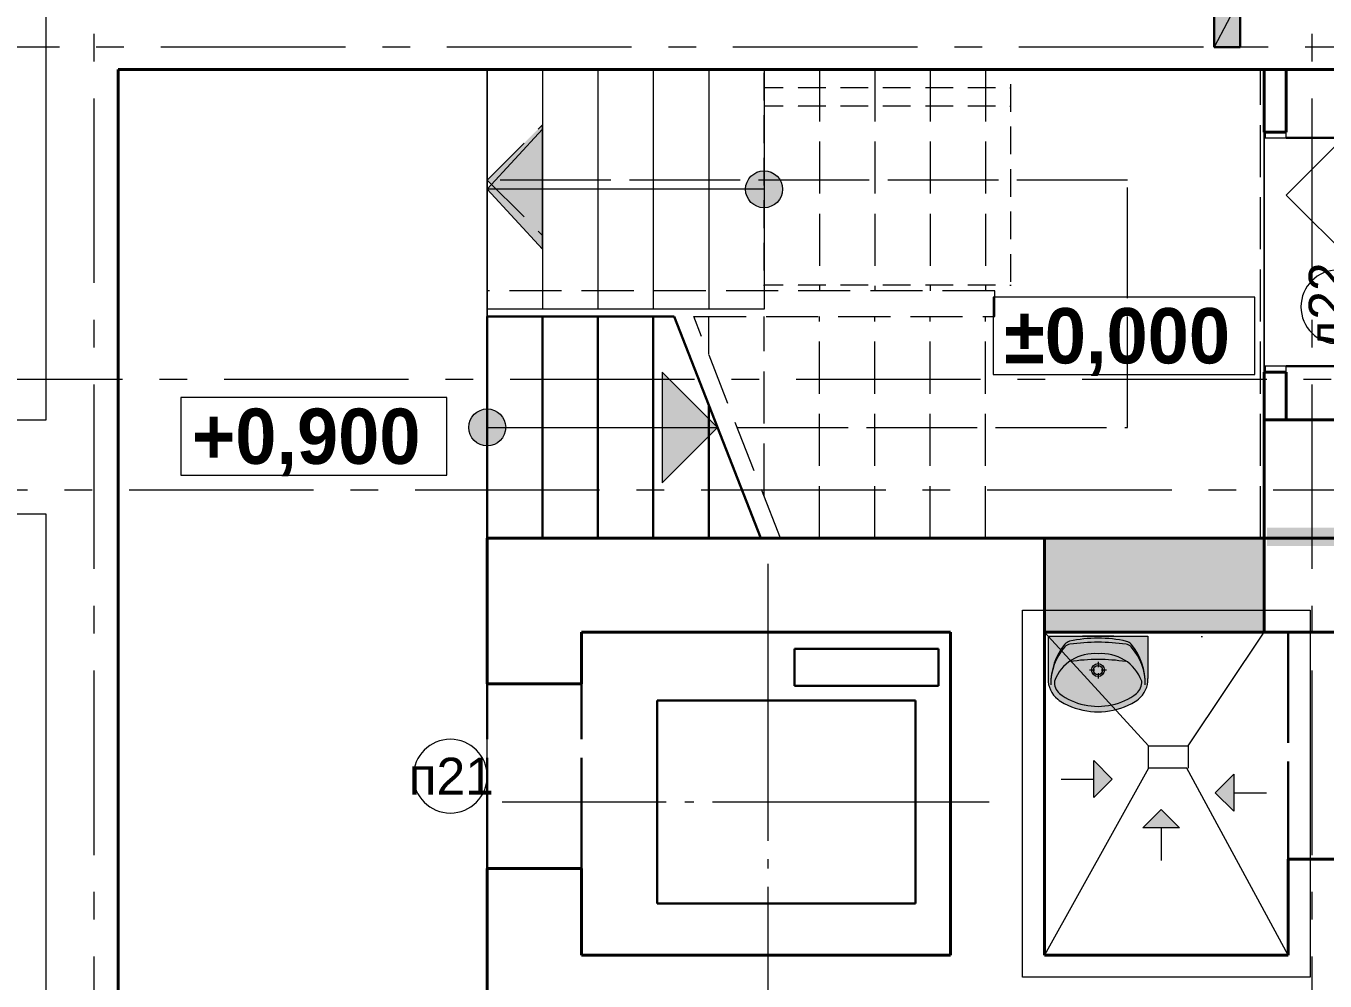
# Model space of a CAD drawing. Extents: x 299995 to 392849, y -57101 to -11292.
# Drawn here: x 319339 to 326378, y -32017 to -26842 of the extents above; entities that cross this region are included whole.
import ezdxf

# ---------------------------------------------------------------- set-up
doc = ezdxf.new("R2010")
doc.units = 0
doc.header["$MEASUREMENT"] = 0
for name, pattern in [('Hidden Line', [391.222223, 282.222223, -109]), ('Крупный пунктир', [9375, 0, -9375]), ('Штриховая', [700, 600, -100]), ('Штриховая-2', [230, 0, -80, 150, 0]), ('Штрихпунктирная', [1750, 1500, -100, 50, -100]), ('Штрихштриховая', [1550, 1000, -200, 150, -200])]:
    doc.linetypes.add(name, pattern=pattern)
for name, color, linetype, lineweight in [('0_Ном_пера__1', 7, 'Continuous', 13), ('0_Ном_пера__21', 7, 'Continuous', 20), ('0_Ном_пера__41', 7, 'Continuous', 30), ('2D-чертеж - Общий_Ном_пера__61', 7, 'Continuous', 40), ('Интерьер- Перегородка_Ном_пера__19', 255, 'Continuous', 0), ('Интерьер- Перегородка_Ном_пера__41', 7, 'Continuous', 30), ('Интерьер- Перегородка_Ном_пера__61', 7, 'Continuous', 40), ('Колонны_Ном_пера__1', 7, 'Continuous', 13), ('Колонны_Ном_пера__19', 255, 'Continuous', 0), ('Колонны_Ном_пера__41', 7, 'Continuous', 30), ('Лестницы внутренние_Ном_пера__1', 7, 'Continuous', 13), ('Лестницы внутренние_Ном_пера__21', 7, 'Continuous', 20), ('Лестницы внутренние_Ном_пера__41', 7, 'Continuous', 30), ('Линии разрезов_Ном_пера__1', 7, 'Continuous', 13), ('перегородки_Ном_пера__21', 7, 'Continuous', 20), ('перегородки_Ном_пера__41', 7, 'Continuous', 30), ('перегородки_Ном_пера__61', 7, 'Continuous', 40), ('Перекрытия_Ном_пера__1', 7, 'Continuous', 13), ('Сантех. 1_Ном_пера__10', 134, 'Continuous', 18), ('Сантех. 1_Ном_пера__19', 255, 'Continuous', 0)]:
    doc.layers.add(name, color=color, linetype=linetype, lineweight=lineweight)
for name, color, linetype, lineweight, true_color in [('0_Ном_пера__98', 7, 'Continuous', 13, 0x001f3e), ('2D-чертеж - Общий_Ном_пера__102', 7, 'Continuous', 60, 0xcccccc), ('Интерьер- Перегородка_Ном_пера__102', 7, 'Continuous', 60, 0xcccccc), ('Интерьер- Перегородка_Ном_пера__3', 7, 'Continuous', 18, 0xdd5800), ('Лестницы внутренние_Ном_пера__2', 7, 'Continuous', 13, 0x7f7f7f), ('перегородки_Ном_пера__23', 7, 'Continuous', 20, 0xff6600), ('перегородки_Ном_пера__3', 7, 'Continuous', 18, 0xdd5800), ('Перекрытия_Ном_пера__191', 7, 'Continuous', 0, 0xe8e8e8), ('Перекрытия_Ном_пера__222', 7, 'Continuous', 0, 0xe8e8e8), ('Перекрытия_Ном_пера__4', 7, 'Continuous', 20, 0x016515), ('Розміри ОСЕЙ_Ном_пера__98', 7, 'Continuous', 13, 0x001f3e)]:
    doc.layers.add(name, color=color, linetype=linetype, lineweight=lineweight, true_color=true_color)
for name, color, linetype in [('Линии разрезов', 7, 'Continuous'), ('Перекрытия', 7, 'Continuous'), ('Розміри ОСЕЙ', 7, 'Continuous')]:
    doc.layers.add(name, color=color, linetype=linetype)
doc.styles.add('СГЕНЕРИР_СТИЛЬ_1', font='')
doc.styles.add('СГЕНЕРИР_СТИЛЬ_3', font='')
doc.styles.add('СГЕНЕРИР_СТИЛЬ_4', font='')
doc.styles.get('СГЕНЕРИР_СТИЛЬ_1').set_extended_font_data('Arial Кириллический')
doc.styles.get('СГЕНЕРИР_СТИЛЬ_3').set_extended_font_data('Arial Unicode MS Кириллический')
doc.styles.get('СГЕНЕРИР_СТИЛЬ_4').set_extended_font_data('Century Gothic', bold=True)
doc.dimstyles.new('СГЕНЕРИР_СТИЛЬ__13', dxfattribs={"dimtxt": 189.999998, "dimasz": 190, "dimexe": 0.18, "dimexo": 0, "dimgap": 0.09, "dimtad": 1, "dimdec": 0, "dimzin": 0, "dimdsep": 46, "dimtxsty": 'СГЕНЕРИР_СТИЛЬ_3', "dimblk": 'ARROWHEAD_6', "dimblk1": 'ARROWHEAD_6', "dimblk2": 'ARROWHEAD_6', "dimcen": 0.09, "dimclrd": 256, "dimclre": 256, "dimclrt": 256, "dimadec": 0, "dimazin": 0, "dimtfac": 1, "dimtdec": 4, "dimtmove": 0, "dimatfit": 3, "dimfxl": 0, "dimtolj": 1, "dimtzin": 0, "dimarcsym": 0})
doc.dimstyles.new('СГЕНЕРИР_СТИЛЬ__9', dxfattribs={"dimtxt": 189.999998, "dimasz": 190, "dimexe": 0.18, "dimexo": 0, "dimgap": 0.09, "dimtad": 3, "dimtih": 1, "dimtoh": 1, "dimdec": 0, "dimzin": 0, "dimdsep": 46, "dimtxsty": 'СГЕНЕРИР_СТИЛЬ_3', "dimblk": 'ARROWHEAD_6', "dimblk1": 'ARROWHEAD_6', "dimblk2": 'ARROWHEAD_6', "dimcen": 0.09, "dimclrd": 256, "dimclre": 256, "dimclrt": 256, "dimadec": 0, "dimazin": 0, "dimtfac": 1, "dimtdec": 4, "dimtmove": 0, "dimatfit": 3, "dimfxl": 0, "dimtolj": 1, "dimtzin": 0, "dimarcsym": 0})

# ---------------------------------------------------------------- blocks, each defined once
blk = doc.blocks.new('Линия_3919', base_point=(324948, -30922.3))
at = {"layer": '0_Ном_пера__1', "linetype": 'Continuous'}
blk.add_hatch(color=256, dxfattribs=at).paths.add_polyline_path([(325224.9, -30922.3), (325124.9, -31022.3), (325124.9, -30822.3)], flags=0)
for p, q in [((325224.9, -30922.3), (325124.9, -30822.3)), ((325124.9, -31022.3), (325124.9, -30822.3)), ((324948, -30922.3), (325124.9, -30922.3)), ((325224.9, -30922.3), (325124.9, -31022.3))]:
    blk.add_line(p, q, dxfattribs=at)
blk = doc.blocks.new('Линия_3920', base_point=(325783.4, -30996.2))
at = {"layer": '0_Ном_пера__1', "linetype": 'Continuous'}
blk.add_hatch(color=256, dxfattribs=at).paths.add_polyline_path([(325783.4, -30996.2), (325883.4, -30896.2), (325883.4, -31096.2)], flags=0)
for p, q in [((325783.4, -30996.2), (325883.4, -30896.2)), ((325883.4, -30896.2), (325883.4, -31096.2)), ((325783.4, -30996.2), (325883.4, -31096.2)), ((325883.4, -30996.2), (326060.2, -30996.2))]:
    blk.add_line(p, q, dxfattribs=at)
blk = doc.blocks.new('Линия_3921', base_point=(325490.2, -31086.6))
at = {"layer": '0_Ном_пера__1', "linetype": 'Continuous'}
blk.add_hatch(color=256, dxfattribs=at).paths.add_polyline_path([(325490.2, -31086.6), (325590.2, -31186.6), (325390.2, -31186.6)], flags=0)
for p, q in [((325490.2, -31086.6), (325390.2, -31186.6)), ((325490.2, -31086.6), (325590.2, -31186.6)), ((325590.2, -31186.6), (325390.2, -31186.6)), ((325490.2, -31186.6), (325490.2, -31363.5))]:
    blk.add_line(p, q, dxfattribs=at)
blk = doc.blocks.new('Отметка уровня_8', base_point=(320899, -29064.7))
at = {"layer": '0_Ном_пера__98', "linetype": 'Continuous'}
for p, q in [((320178.3, -28854.7), (320178.3, -29274.7)), ((321619.7, -28854.7), (320178.3, -28854.7)), ((321619.7, -29274.7), (321619.7, -28854.7)), ((320178.3, -29274.7), (321619.7, -29274.7))]:
    blk.add_line(p, q, dxfattribs=at)
at = {"layer": '0_Ном_пера__98', "insert": (320238.3, -28914.7), "char_height": 300, "attachment_point": 1, "style": 'СГЕНЕРИР_СТИЛЬ_4'}
blk.add_mtext('{+0,900}', dxfattribs=at)
blk = doc.blocks.new('Отметка уровня_9', base_point=(325098.7, -28562.9))
at = {"layer": '0_Ном_пера__98', "linetype": 'Continuous'}
for p, q in [((324579.2, -28310.2), (324579.2, -28730.2)), ((325998, -28310.2), (324579.2, -28310.2)), ((325998, -28730.2), (325998, -28310.2)), ((324579.2, -28730.2), (325998, -28730.2))]:
    blk.add_line(p, q, dxfattribs=at)
at = {"layer": '0_Ном_пера__98', "insert": (324639.2, -28370.2), "char_height": 300, "attachment_point": 1, "style": 'СГЕНЕРИР_СТИЛЬ_4'}
blk.add_mtext('{±0,000}', dxfattribs=at)
blk = doc.blocks.new('Плоскость сечения_2', base_point=(391336.3, -34668.7))
at = {"layer": 'Линии разрезов_Ном_пера__1', "linetype": 'Крупный пунктир'}
blk.add_line((391336.3, -30150.3), (303895.9, -30150.3), dxfattribs=at)
blk = doc.blocks.new('Линия_5157', base_point=(327269.6, -26956.6))
at = {"layer": 'Перекрытия_Ном_пера__4', "linetype": 'Штрихштриховая'}
blk.add_line((327269.6, -26956.6), (305925.9, -26956.6), dxfattribs=at)
blk = doc.blocks.new('Линия_5159', base_point=(389497.3, -29356.6))
at = {"layer": 'Перекрытия_Ном_пера__4', "linetype": 'Штрихштриховая'}
blk.add_line((389097.3, -29356.6), (305925.9, -29356.6), dxfattribs=at)
blk = doc.blocks.new('Линия_5167', base_point=(319708.1, -54983.9))
at = {"layer": 'Перекрытия_Ном_пера__4', "linetype": 'Штрихштриховая'}
blk.add_line((319708.1, -54583.9), (319708.1, -16865.1), dxfattribs=at)
blk = doc.blocks.new('Линия_5169', base_point=(326308.1, -54983.9))
at = {"layer": 'Перекрытия_Ном_пера__4', "linetype": 'Штрихштриховая'}
blk.add_line((326308.1, -54583.9), (326308.1, -16865.1), dxfattribs=at)
blk = doc.blocks.new('Линия_5187', base_point=(390011.9, -28756.6))
at = {"layer": 'Перекрытия_Ном_пера__4', "linetype": 'Штрихштриховая'}
blk.add_line((389611.9, -28756.6), (305398.8, -28756.6), dxfattribs=at)
blk = doc.blocks.new('*D486')
at = {"layer": 'Розміри ОСЕЙ_Ном_пера__98', "linetype": 'Continuous'}
for p, q in [((307218.4, -31776.6), (307418.4, -31976.6)), ((307505.9, -31876.6), (307130.9, -31876.6)), ((307318.4, -32136.6), (307318.4, -31876.6)), ((307218.4, -32036.6), (307418.4, -32236.6)), ((307505.9, -32136.6), (307130.9, -32136.6))]:
    blk.add_line(p, q, dxfattribs=at)
blk = doc.blocks.new('ARROWHEAD_6')
at = {"linetype": 'Continuous'}
for p, q in [((-0.5, -0.5), (0.5, 0.5)), ((0, 0), (-1, 0))]:
    blk.add_line(p, q, dxfattribs=at)
blk = doc.blocks.new('*D487')
at = {"layer": 'Розміри ОСЕЙ_Ном_пера__98', "linetype": 'Continuous'}
for p, q in [((307218.4, -29386.6), (307418.4, -29586.6)), ((307505.9, -29486.6), (307130.9, -29486.6)), ((307318.4, -31876.6), (307318.4, -29486.6)), ((307218.4, -31776.6), (307418.4, -31976.6)), ((307505.9, -31876.6), (307130.9, -31876.6))]:
    blk.add_line(p, q, dxfattribs=at)
at = {"layer": 'Розміри ОСЕЙ_Ном_пера__98', "char_height": 190, "attachment_point": 1, "rotation": 90, "style": 'СГЕНЕРИР_СТИЛЬ_4'}
for s, insert in [('{130}', (307090.4, -30037.3)), ('{2\xa0390}', (307090.4, -31019.6)), ('{260}', (307090.4, -31776.6))]:
    blk.add_mtext(s, dxfattribs=dict(at, insert=insert))
blk = doc.blocks.new('*D490')
at = {"layer": 'Розміри ОСЕЙ_Ном_пера__98', "linetype": 'Continuous'}
for p, q in [((307218.4, -26976.6), (307418.4, -27176.6)), ((307505.9, -27076.6), (307130.9, -27076.6)), ((307318.4, -28846.6), (307318.4, -27076.6)), ((307218.4, -28746.6), (307418.4, -28946.6)), ((307505.9, -28846.6), (307130.9, -28846.6))]:
    blk.add_line(p, q, dxfattribs=at)
at = {"layer": 'Розміри ОСЕЙ_Ном_пера__98', "char_height": 190, "attachment_point": 1, "rotation": 90, "style": 'СГЕНЕРИР_СТИЛЬ_4'}
for s, insert in [('{120}', (306871.9, -27502.3)), ('{1\xa0770}', (307090.4, -28074.3)), ('{510}', (307090.4, -28746.6))]:
    blk.add_mtext(s, dxfattribs=dict(at, insert=insert))
blk = doc.blocks.new('*D491')
at = {"layer": 'Розміри ОСЕЙ_Ном_пера__98', "linetype": 'Continuous'}
for p, q in [((307218.4, -26856.6), (307418.4, -27056.6)), ((307505.9, -26956.6), (307130.9, -26956.6)), ((307318.4, -27076.6), (307318.4, -26956.6)), ((307218.4, -26976.6), (307418.4, -27176.6)), ((307505.9, -27076.6), (307130.9, -27076.6))]:
    blk.add_line(p, q, dxfattribs=at)
blk = doc.blocks.new('*D492')
at = {"layer": 'Розміри ОСЕЙ_Ном_пера__98', "linetype": 'Continuous'}
for p, q in [((307218.4, -26466.6), (307418.4, -26666.6)), ((307505.9, -26566.6), (307130.9, -26566.6)), ((307318.4, -26956.6), (307318.4, -26566.6)), ((307218.4, -26856.6), (307418.4, -27056.6)), ((307505.9, -26956.6), (307130.9, -26956.6))]:
    blk.add_line(p, q, dxfattribs=at)
at = {"layer": 'Розміри ОСЕЙ_Ном_пера__98', "insert": (306871.9, -26861.6), "char_height": 190, "attachment_point": 1, "rotation": 90, "style": 'СГЕНЕРИР_СТИЛЬ_4'}
blk.add_mtext('{390}', dxfattribs=at)
blk = doc.blocks.new('*D493')
at = {"layer": 'Розміри ОСЕЙ_Ном_пера__98', "linetype": 'Continuous'}
for p, q in [((307218.4, -25176.6), (307418.4, -25376.6)), ((307505.9, -25276.6), (307130.9, -25276.6)), ((307318.4, -26566.6), (307318.4, -25276.6)), ((307218.4, -26466.6), (307418.4, -26666.6)), ((307505.9, -26566.6), (307130.9, -26566.6))]:
    blk.add_line(p, q, dxfattribs=at)
at = {"layer": 'Розміри ОСЕЙ_Ном_пера__98', "char_height": 190, "attachment_point": 1, "rotation": 90, "style": 'СГЕНЕРИР_СТИЛЬ_4'}
for s, insert in [('{200}', (306871.9, -25401.9)), ('{1\xa0290}', (307090.4, -26259.6))]:
    blk.add_mtext(s, dxfattribs=dict(at, insert=insert))
blk = doc.blocks.new('*D529')
at = {"layer": 'Розміри ОСЕЙ_Ном_пера__98', "linetype": 'Continuous'}
for p, q in [((343808.1, -53384.1), (343808.1, -53009.1)), ((344358.1, -53384.1), (344358.1, -53009.1)), ((343908.1, -53096.6), (343708.1, -53296.6)), ((344458.1, -53096.6), (344258.1, -53296.6)), ((343808.1, -53196.6), (344358.1, -53196.6))]:
    blk.add_line(p, q, dxfattribs=at)
at = {"layer": 'Розміри ОСЕЙ_Ном_пера__98', "insert": (343812.4, -53453.1), "char_height": 190, "attachment_point": 1, "style": 'СГЕНЕРИР_СТИЛЬ_4'}
blk.add_mtext('{550}', dxfattribs=at)
blk = doc.blocks.new('*D530')
at = {"layer": 'Розміри ОСЕЙ_Ном_пера__98', "linetype": 'Continuous'}
for p, q in [((344358.1, -53384.1), (344358.1, -53009.1)), ((344618, -53384.1), (344618, -53009.1)), ((344458.1, -53096.6), (344258.1, -53296.6)), ((344718, -53096.6), (344518, -53296.6)), ((344358.1, -53196.6), (344618, -53196.6))]:
    blk.add_line(p, q, dxfattribs=at)
at = {"layer": 'Розміри ОСЕЙ_Ном_пера__98', "insert": (344453.1, -53453.1), "char_height": 190, "attachment_point": 1, "style": 'СГЕНЕРИР_СТИЛЬ_4'}
blk.add_mtext('{260}', dxfattribs=at)
blk = doc.blocks.new('*D531')
at = {"layer": 'Розміри ОСЕЙ_Ном_пера__98', "linetype": 'Continuous'}
for p, q in [((344618, -53384.1), (344618, -53009.1)), ((344868.1, -53384.1), (344868.1, -53009.1)), ((344718, -53096.6), (344518, -53296.6)), ((344968.1, -53096.6), (344768.1, -53296.6)), ((344618, -53196.6), (344868.1, -53196.6))]:
    blk.add_line(p, q, dxfattribs=at)
blk = doc.blocks.new('*D532')
at = {"layer": 'Розміри ОСЕЙ_Ном_пера__98', "linetype": 'Continuous'}
for p, q in [((344868.1, -53384.1), (344868.1, -53009.1)), ((349668.1, -53384.1), (349668.1, -53009.1)), ((344968.1, -53096.6), (344768.1, -53296.6)), ((349768.1, -53096.6), (349568.1, -53296.6)), ((344868.1, -53196.6), (349668.1, -53196.6))]:
    blk.add_line(p, q, dxfattribs=at)
at = {"layer": 'Розміри ОСЕЙ_Ном_пера__98', "char_height": 190, "attachment_point": 1, "style": 'СГЕНЕРИР_СТИЛЬ_4'}
for s, insert in [('{250}', (344968.1, -53234.6)), ('{4\xa0800}', (346930.1, -53234.6)), ('{130}', (349117.4, -53234.6))]:
    blk.add_mtext(s, dxfattribs=dict(at, insert=insert))
blk = doc.blocks.new('*D544')
at = {"layer": 'Розміри ОСЕЙ_Ном_пера__98', "linetype": 'Continuous'}
for p, q in [((367968.1, -53384.1), (367968.1, -53009.1)), ((370358.1, -53384.1), (370358.1, -53009.1)), ((368068.1, -53096.6), (367868.1, -53296.6)), ((370458.1, -53096.6), (370258.1, -53296.6)), ((367968.1, -53196.6), (370358.1, -53196.6))]:
    blk.add_line(p, q, dxfattribs=at)
at = {"layer": 'Розміри ОСЕЙ_Ном_пера__98', "char_height": 190, "attachment_point": 1, "style": 'СГЕНЕРИР_СТИЛЬ_4'}
for s, insert in [('{130}', (368068.1, -53234.6)), ('{2\xa0390}', (368825.1, -53234.6)), ('{260}', (369807.4, -53234.6))]:
    blk.add_mtext(s, dxfattribs=dict(at, insert=insert))
blk = doc.blocks.new('*D545')
at = {"layer": 'Розміри ОСЕЙ_Ном_пера__98', "linetype": 'Continuous'}
for p, q in [((370358.1, -53384.1), (370358.1, -53009.1)), ((370618.1, -53384.1), (370618.1, -53009.1)), ((370458.1, -53096.6), (370258.1, -53296.6)), ((370718.1, -53096.6), (370518.1, -53296.6)), ((370358.1, -53196.6), (370618.1, -53196.6))]:
    blk.add_line(p, q, dxfattribs=at)
blk = doc.blocks.new('*D546')
at = {"layer": 'Розміри ОСЕЙ_Ном_пера__98', "linetype": 'Continuous'}
for p, q in [((370618.1, -53384.1), (370618.1, -53009.1)), ((370868.1, -53384.1), (370868.1, -53009.1)), ((370718.1, -53096.6), (370518.1, -53296.6)), ((370968.1, -53096.6), (370768.1, -53296.6)), ((370618.1, -53196.6), (370868.1, -53196.6))]:
    blk.add_line(p, q, dxfattribs=at)
blk = doc.blocks.new('*D547')
at = {"layer": 'Розміри ОСЕЙ_Ном_пера__98', "linetype": 'Continuous'}
for p, q in [((370868.1, -53384.1), (370868.1, -53009.1)), ((374308.1, -53384.1), (374308.1, -53009.1)), ((370968.1, -53096.6), (370768.1, -53296.6)), ((374408.1, -53096.6), (374208.1, -53296.6)), ((370868.1, -53196.6), (374308.1, -53196.6))]:
    blk.add_line(p, q, dxfattribs=at)
at = {"layer": 'Розміри ОСЕЙ_Ном_пера__98', "char_height": 190, "attachment_point": 1, "style": 'СГЕНЕРИР_СТИЛЬ_4'}
for s, insert in [('{250}', (370968.1, -53234.6)), ('{3\xa0440}', (372250.1, -53234.6)), ('{130}', (373757.4, -53234.6))]:
    blk.add_mtext(s, dxfattribs=dict(at, insert=insert))

msp = doc.modelspace()

# ---------------------------------------------------------------- hatches: boundary and pattern name
at = {"layer": '2D-чертеж - Общий_Ном_пера__102', "linetype": 'Continuous'}
msp.add_hatch(color=256, dxfattribs=at).paths.add_polyline_path([(324858.1, -29616.6), (324858.1, -30126.6), (326048.1, -30126.6), (326048.1, -29616.6)], flags=0)
at = {"layer": 'Интерьер- Перегородка_Ном_пера__102', "linetype": 'Continuous'}
msp.add_hatch(color=256, dxfattribs=at).paths.add_polyline_path([(326063.6, -29659.6), (326677, -29659.6), (326677, -29559.7), (326063.6, -29559.7)], flags=0)
at = {"layer": 'Колонны_Ном_пера__19', "linetype": 'Continuous'}
msp.add_hatch(color=256, dxfattribs=at).paths.add_polyline_path([(325918.1, -26686.6), (325778.1, -26686.6), (325778.1, -26956.6), (325918.1, -26956.6)], flags=0)
at = {"layer": 'Лестницы внутренние_Ном_пера__2', "linetype": 'Continuous'}
for points in [[(321838.1, -27676.6), (322138.1, -27976.6), (322138.1, -27376.6)], [(321838.1, -27726.6), (322138.1, -28051.6), (322138.1, -27401.6)], [(323238.1, -27726.6, 1), (323438.1, -27726.6, 1)], [(323085.7, -29016.6), (322785.7, -28716.6), (322785.7, -29316.6)], [(321838.1, -28916.6, 1), (321838.1, -29116.6, 1)]]:
    msp.add_hatch(color=256, dxfattribs=at).paths.add_polyline_path(points, flags=0)
at = {"layer": 'Сантех. 1_Ном_пера__19', "linetype": 'Continuous'}
msp.add_hatch(color=256, dxfattribs=at).paths.add_polyline_path([(324878.1, -30376.9), (324877.9, -30385), (324878.3, -30393), (324880.4, -30409), (324884.4, -30424.5), (324890.2, -30439.6), (324897.7, -30453.8), (324906.8, -30467.1), (324917.4, -30479.2), (324929.3, -30489.9), (324946.7, -30502.5), (324965.2, -30513.2), (324984.6, -30522.2), (325004.4, -30530.2), (325027.2, -30538.2), (325045, -30543.4), (325065.8, -30548.5), (325086.7, -30552.6), (325107.9, -30555.7), (325129.2, -30557.8), (325148.1, -30558.5), (325166.9, -30557.8), (325187.8, -30555.3), (325209.4, -30552.6), (325230.3, -30548.5), (325251.1, -30543.4), (325272.5, -30537), (325291.7, -30530.2), (325311.5, -30522.2), (325330.9, -30513.2), (325349.4, -30502.5), (325366.8, -30489.9), (325378.7, -30479.2), (325389.3, -30467.1), (325398.4, -30453.8), (325405.9, -30439.6), (325411.7, -30424.5), (325415.7, -30409), (325417.8, -30393), (325418.1, -30376.9), (325418.1, -30148.4), (324878.1, -30148.4)], flags=0)

# ---------------------------------------------------------------- linework, layer by layer
at = {"layer": '0_Ном_пера__1', "linetype": 'Штриховая-2'}
for p, q in [((323338.1, -28246.6), (323338.1, -27076.6)), ((323338.1, -27076.6), (324673.1, -27076.6)), ((324673.1, -27076.6), (324673.1, -28246.6)), ((324673.1, -27176.6), (323338.1, -27176.6)), ((324673.1, -27276.6), (323338.1, -27276.6)), ((324673.1, -28246.6), (323338.1, -28246.6))]:
    msp.add_line(p, q, dxfattribs=at)
at = {"layer": '0_Ном_пера__21', "linetype": 'Штрихпунктирная'}
for p, q in [((323358.1, -29756.6), (323358.1, -32090.4)), ((324558.1, -31046.6), (321918.1, -31046.6))]:
    msp.add_line(p, q, dxfattribs=at)
at = {"layer": '0_Ном_пера__21', "linetype": 'Continuous'}
for p, q in [((325421.2, -30742), (324858.1, -30126.6)), ((325636.5, -30742), (326048.1, -30126.6)), ((325421.2, -30864), (325421.2, -30742)), ((325421.2, -30742), (325636.5, -30742)), ((325636.5, -30742), (325636.5, -30864)), ((325421.2, -30864), (324858.1, -31876.6)), ((325629.3, -30864), (325421.2, -30864)), ((326178.1, -31876.6), (325629.3, -30864))]:
    msp.add_line(p, q, dxfattribs=at)
at = {"layer": '0_Ном_пера__41', "linetype": 'Continuous'}
for p, q in [((324283.1, -30216.6), (323503.1, -30216.6)), ((323503.1, -30216.6), (323503.1, -30416.6)), ((324283.1, -30416.6), (324283.1, -30216.6)), ((323503.1, -30416.6), (324283.1, -30416.6)), ((322758.1, -31046.6), (322758.1, -30496.6)), ((322758.1, -30496.6), (324158.1, -30496.6)), ((324158.1, -31046.6), (324158.1, -30496.6)), ((322758.1, -31596.6), (322758.1, -31046.6)), ((324158.1, -31596.6), (324158.1, -31046.6)), ((322758.1, -31596.6), (324158.1, -31596.6))]:
    msp.add_line(p, q, dxfattribs=at)
at = {"layer": '2D-чертеж - Общий_Ном_пера__61', "linetype": 'Continuous'}
for p, q in [((324858.1, -29616.6), (326048.1, -29616.6)), ((324858.1, -30126.6), (324858.1, -29616.6)), ((326048.1, -29616.6), (326048.1, -30126.6)), ((326048.1, -30126.6), (324858.1, -30126.6))]:
    msp.add_line(p, q, dxfattribs=at)
at = {"layer": 'Интерьер- Перегородка_Ном_пера__19', "linetype": 'Continuous'}
msp.add_line((326048.1, -27076.6), (326048.1, -28976.6), dxfattribs=at)
at = {"layer": 'Интерьер- Перегородка_Ном_пера__19', "linetype": 'Штриховая'}
for p, q in [((324858.1, -29616.6), (326048.1, -29616.6)), ((324858.1, -30126.6), (326048.1, -30126.6))]:
    msp.add_line(p, q, dxfattribs=at)
at = {"layer": 'Интерьер- Перегородка_Ном_пера__3', "linetype": 'Continuous'}
for start, end in [(90, 270), (270, 90)]:
    msp.add_arc((321638.1, -30906.6), 200, start, end, dxfattribs=at)
at = {"layer": 'Интерьер- Перегородка_Ном_пера__41', "linetype": 'Штриховая'}
for p, q in [((326178.1, -30126.6), (326178.1, -31356.6)), ((321838.1, -31406.6), (321838.1, -30406.6)), ((322348.1, -31406.6), (322348.1, -30406.6))]:
    msp.add_line(p, q, dxfattribs=at)
at = {"layer": 'Интерьер- Перегородка_Ном_пера__61', "linetype": 'Continuous'}
for p, q in [((319838.1, -35826.6), (319838.1, -27076.6)), ((319838.1, -27076.6), (322788.1, -27076.6)), ((323058.1, -27076.6), (322788.1, -27076.6)), ((323058.1, -27076.6), (326048.1, -27076.6)), ((326558.1, -27076.6), (326048.1, -27076.6)), ((326048.1, -28976.6), (326048.1, -29616.6)), ((326558.1, -28976.6), (326048.1, -28976.6)), ((324858.1, -29616.6), (321838.1, -29616.6)), ((321838.1, -29616.6), (321838.1, -30406.6)), ((324858.1, -30126.6), (324858.1, -29616.6)), ((326048.1, -29616.6), (326688.1, -29616.6)), ((326178.1, -29616.6), (326048.1, -29616.6)), ((326048.1, -30126.6), (326048.1, -29616.6)), ((326688.1, -29616.6), (326178.1, -29616.6)), ((322348.1, -30126.6), (324348.1, -30126.6)), ((322348.1, -30406.6), (322348.1, -30126.6)), ((324348.1, -30126.6), (324348.1, -31876.6)), ((324858.1, -31876.6), (324858.1, -30126.6)), ((326048.1, -30126.6), (326178.1, -30126.6)), ((326688.1, -30126.6), (326178.1, -30126.6)), ((321838.1, -30406.6), (322348.1, -30406.6)), ((326178.1, -31356.6), (326178.1, -31876.6)), ((326688.1, -31356.6), (326178.1, -31356.6)), ((321838.1, -31406.6), (321838.1, -32386.6)), ((321838.1, -31406.6), (322348.1, -31406.6)), ((322348.1, -31876.6), (322348.1, -31406.6)), ((324348.1, -31876.6), (322348.1, -31876.6)), ((326178.1, -31876.6), (324858.1, -31876.6))]:
    msp.add_line(p, q, dxfattribs=at)
at = {"layer": 'Колонны_Ном_пера__1', "linetype": 'Continuous'}
msp.add_line((325918.1, -26686.6), (325778.1, -26956.6), dxfattribs=at)
at = {"layer": 'Колонны_Ном_пера__41', "linetype": 'Continuous'}
for p, q in [((325778.1, -26686.6), (325778.1, -26956.6)), ((325918.1, -26956.6), (325918.1, -26686.6)), ((325778.1, -26956.6), (325918.1, -26956.6))]:
    msp.add_line(p, q, dxfattribs=at)
at = {"layer": 'Лестницы внутренние_Ном_пера__1', "linetype": 'Штриховая'}
for p, q in [((325308.1, -27676.6), (321838.1, -27676.6)), ((325308.1, -29016.6), (325308.1, -27676.6)), ((323193.1, -29016.6), (325308.1, -29016.6))]:
    msp.add_line(p, q, dxfattribs=at)
at = {"layer": 'Лестницы внутренние_Ном_пера__1', "linetype": 'Continuous'}
for p, q in [((323085.7, -29016.6), (322785.7, -28716.6)), ((322785.7, -28716.6), (322785.7, -29316.6)), ((321838.1, -29016.6), (323085.7, -29016.6)), ((323085.7, -29016.6), (322785.7, -29316.6))]:
    msp.add_line(p, q, dxfattribs=at)
msp.add_circle((321838.1, -29016.6), 100, dxfattribs=at)
at = {"layer": 'Лестницы внутренние_Ном_пера__21', "linetype": 'Hidden Line'}
for p, q in [((326028.1, -27076.6), (321838.1, -27076.6)), ((321838.1, -27076.6), (321838.1, -28276.6)), ((321838.1, -27076.6), (321838.1, -28276.6)), ((322138.1, -27076.6), (322138.1, -28276.6)), ((322438.1, -27076.6), (322438.1, -28276.6)), ((322738.1, -27076.6), (322738.1, -28276.6)), ((323038.1, -27076.6), (323038.1, -28276.6)), ((323338.1, -27076.6), (323338.1, -28276.6)), ((323638.1, -27076.6), (323638.1, -28276.6)), ((323938.1, -27076.6), (323938.1, -28276.6)), ((324238.1, -27076.6), (324238.1, -28276.6)), ((324538.1, -27076.6), (324538.1, -28276.6)), ((326028.1, -29616.6), (326028.1, -27076.6)), ((321838.1, -27676.6), (322138.1, -27376.6)), ((322138.1, -27976.6), (322138.1, -27376.6)), ((321838.1, -27676.6), (322138.1, -27976.6)), ((324588.1, -28276.6), (321838.1, -28276.6)), ((324588.1, -28416.6), (324588.1, -28276.6)), ((323428.1, -29616.6), (322958.1, -28416.6)), ((322958.1, -28416.6), (324588.1, -28416.6)), ((323038.1, -28620.9), (323038.1, -28416.6)), ((323338.1, -29386.8), (323338.1, -28416.6)), ((323638.1, -29616.6), (323638.1, -28416.6)), ((323938.1, -29616.6), (323938.1, -28416.6)), ((324238.1, -29616.6), (324238.1, -28416.6)), ((324538.1, -29616.6), (324538.1, -28416.6)), ((323428.1, -29616.6), (326028.1, -29616.6))]:
    msp.add_line(p, q, dxfattribs=at)
at = {"layer": 'Лестницы внутренние_Ном_пера__21', "linetype": 'Continuous'}
for p, q in [((323338.1, -27076.6), (321838.1, -27076.6)), ((321838.1, -27076.6), (321838.1, -28376.6)), ((321838.1, -27076.6), (321838.1, -28376.6)), ((322138.1, -27076.6), (322138.1, -28376.6)), ((322438.1, -27076.6), (322438.1, -28376.6)), ((322738.1, -27076.6), (322738.1, -28376.6)), ((323038.1, -27076.6), (323038.1, -28376.6)), ((323338.1, -27076.6), (323338.1, -28376.6)), ((323338.1, -27076.6), (323338.1, -28376.6)), ((321838.1, -27726.6), (322138.1, -27401.6)), ((322138.1, -28051.6), (322138.1, -27401.6)), ((323338.1, -27726.6), (321838.1, -27726.6)), ((321838.1, -27726.6), (322138.1, -28051.6)), ((323338.1, -28376.6), (321838.1, -28376.6))]:
    msp.add_line(p, q, dxfattribs=at)
msp.add_circle((323338.1, -27726.6), 100, dxfattribs=at)
at = {"layer": 'Лестницы внутренние_Ном_пера__41', "linetype": 'Continuous'}
for p, q in [((321838.1, -28416.6), (322850.7, -28416.6)), ((321838.1, -29616.6), (321838.1, -28416.6)), ((321838.1, -29616.6), (321838.1, -28416.6)), ((322138.1, -29616.6), (322138.1, -28416.6)), ((322438.1, -29616.6), (322438.1, -28416.6)), ((322738.1, -29616.6), (322738.1, -28416.6)), ((323320.7, -29616.6), (322850.7, -28416.6)), ((323038.1, -29616.6), (323038.1, -28895.1)), ((321838.1, -29616.6), (323320.7, -29616.6))]:
    msp.add_line(p, q, dxfattribs=at)
at = {"layer": 'перегородки_Ном_пера__21', "linetype": 'Continuous'}
for q in [(326478.1, -27448.6), (327094.1, -28684.6)]:
    msp.add_line((326168.1, -27758.6), q, dxfattribs=at)
at = {"layer": 'перегородки_Ном_пера__23', "linetype": 'Continuous'}
for p, q in [((326053.1, -27416.6), (326053.1, -27448.6)), ((326168.1, -27416.6), (326053.1, -27416.6)), ((326053.1, -27448.6), (326168.1, -27448.6)), ((326168.1, -27448.6), (326168.1, -27416.6)), ((326168.1, -28684.6), (326053.1, -28684.6)), ((326053.1, -28684.6), (326053.1, -28716.6)), ((326053.1, -28716.6), (326168.1, -28716.6)), ((326168.1, -28716.6), (326168.1, -28684.6))]:
    msp.add_line(p, q, dxfattribs=at)
at = {"layer": 'перегородки_Ном_пера__3', "linetype": 'Continuous'}
msp.add_arc((326447.7, -28363.7), 200, 90, 270, dxfattribs=at)
at = {"layer": 'перегородки_Ном_пера__41', "linetype": 'Continuous'}
for p, q in [((326168.1, -27448.6), (326478.1, -27448.6)), ((326168.1, -28684.6), (327094.1, -28684.6))]:
    msp.add_line(p, q, dxfattribs=at)
at = {"layer": 'перегородки_Ном_пера__61', "linetype": 'Continuous'}
for p, q in [((326048.1, -27076.6), (326048.1, -27416.6)), ((326168.1, -27416.6), (326168.1, -27076.6)), ((326048.1, -27416.6), (326048.1, -27379.6)), ((326168.1, -27416.6), (326168.1, -27379.6)), ((326168.1, -27416.6), (326048.1, -27416.6)), ((326048.1, -28716.6), (326048.1, -28976.6)), ((326048.1, -28716.6), (326048.1, -28753.6)), ((326168.1, -28716.6), (326048.1, -28716.6)), ((326168.1, -28976.6), (326168.1, -28716.6)), ((326168.1, -28716.6), (326168.1, -28753.6))]:
    msp.add_line(p, q, dxfattribs=at)
at = {"layer": 'Перекрытия_Ном_пера__1', "linetype": 'Continuous'}
for p, q in [((326048.1, -27076.6), (321838.1, -27076.6)), ((321838.1, -27076.6), (321838.1, -29616.6)), ((326048.1, -29616.6), (326048.1, -27076.6)), ((321838.1, -29616.6), (326048.1, -29616.6))]:
    msp.add_line(p, q, dxfattribs=at)
at = {"layer": 'Перекрытия_Ном_пера__191', "linetype": 'Continuous'}
for p, q in [((319448.1, -28976.6), (319448.1, -19186.6)), ((321838.1, -27076.6), (319838.1, -27076.6)), ((319838.1, -27076.6), (319838.1, -32386.6)), ((321838.1, -29616.6), (321838.1, -27076.6)), ((316668.1, -28976.6), (319448.1, -28976.6)), ((319448.1, -29486.6), (316668.1, -29486.6)), ((319448.1, -35826.6), (319448.1, -29486.6)), ((321838.1, -32386.6), (321838.1, -29616.6))]:
    msp.add_line(p, q, dxfattribs=at)
at = {"layer": 'Перекрытия_Ном_пера__222', "linetype": 'Continuous'}
for p, q in [((324738.1, -31996.6), (324738.1, -30006.6)), ((324738.1, -30006.6), (326298.1, -30006.6)), ((326298.1, -30006.6), (326298.1, -31996.6)), ((326298.1, -31996.6), (324738.1, -31996.6))]:
    msp.add_line(p, q, dxfattribs=at)
at = {"layer": 'Сантех. 1_Ном_пера__10', "linetype": 'Continuous'}
for p, q in [((324878.1, -30148.4), (325418.1, -30148.4)), ((324878.1, -30148.4), (324878.1, -30376.9)), ((325233.1, -30148.4), (325063, -30148.4)), ((325418.1, -30148.4), (325418.1, -30376.9)), ((325131.3, -30331.8), (325102.5, -30331.8)), ((325147.9, -30286.3), (325147.9, -30315.1)), ((325193.4, -30331.8), (325164.6, -30331.8)), ((325147.9, -30348.4), (325147.9, -30377.2))]:
    msp.add_line(p, q, dxfattribs=at)
for radius in [35, 25]:
    msp.add_circle((325147.9, -30331.8), radius, dxfattribs=at)
for centre, radius, start, end in [((325231.5, -30406.5), 339.6, 140.66478, 180.90725), ((325002.2, -30236), 45, 97.83045, 138.52449), ((325003.7, -30219.8), 45, 102.69402, 140.66478), ((325142.3, -30835.3), 675.9, 89.48972, 102.69402), ((325153.2, -31334.5), 1153.8, 90.24498, 97.83045), ((325153.2, -30835.3), 675.9, 77.22851, 90.43281), ((325141.6, -31334.5), 1153.8, 82.09208, 89.67755), ((325294.1, -30236.2), 45, 41.39803, 82.09208), ((325292.6, -30220), 45, 39.25775, 77.22851), ((325064.5, -30406.4), 339.6, 359.01528, 39.25775), ((325197, -30408.3), 305.1, 138.52449, 180.67671), ((325128.7, -30483.3), 240.6, 85.39402, 121.05606), ((325167.4, -30483.3), 240.6, 58.94394, 94.60598), ((325099, -30408.3), 305.1, 359.24582, 41.39804), ((325135.2, -30479.4), 240.7, 122.84422, 158.44807), ((325148, -31259.2), 984.9, 81.17957, 98.82655), ((325160.9, -30479.4), 240.7, 21.55193, 57.15578), ((325015.3, -30382.8), 137.4, 177.54482, 231.25458), ((324992, -30396.6), 80.9, 176.06939, 229.19839), ((325304.1, -30396.6), 80.9, 310.80161, 3.93061), ((325280.8, -30382.8), 137.4, 308.74542, 2.45518), ((325124.6, -30231.1), 293, 230.71494, 260.00224), ((325171.5, -30231.1), 293, 279.99776, 309.28506), ((325062.3, -30323.9), 212.8, 231.31519, 242.84286), ((325161.7, -30114.8), 444.2, 243.7403, 265.79476), ((325148.1, -30211.8), 316.7, 256.43339, 283.56661), ((325134.4, -30114.8), 444.2, 274.20524, 296.2597), ((325233.8, -30323.9), 212.8, 297.15714, 308.68481), ((325148.1, -30288.5), 270, 265.98758, 274.01242)]:
    msp.add_arc(centre, radius, start, end, dxfattribs=at)

# ---------------------------------------------------------------- block references
for name, p in [('Отметка уровня_9', (325098.7, -28562.9)), ('Отметка уровня_8', (320899, -29064.7))]:
    msp.add_blockref(name, p)
at = {"linetype": 'Continuous'}
for name, p in [('Линия_3919', (324948, -30922.3)), ('Линия_3920', (325783.4, -30996.2)), ('Линия_3921', (325490.2, -31086.6))]:
    msp.add_blockref(name, p, dxfattribs=at)
at = {"layer": 'Линии разрезов'}
msp.add_blockref('Плоскость сечения_2', (391336.3, -34668.7), dxfattribs=at)
at = {"layer": 'Перекрытия', "linetype": 'Штрихштриховая'}
for name, p in [('Линия_5167', (319708.1, -54983.9)), ('Линия_5169', (326308.1, -54983.9)), ('Линия_5157', (327269.6, -26956.6)), ('Линия_5187', (390011.9, -28756.6)), ('Линия_5159', (389497.3, -29356.6))]:
    msp.add_blockref(name, p, dxfattribs=at)

# ---------------------------------------------------------------- texts
at = {"layer": 'Интерьер- Перегородка_Ном_пера__3', "linetype": 'Continuous', "insert": (321412.2, -31006.6), "char_height": 200, "attachment_point": 7, "style": 'СГЕНЕРИР_СТИЛЬ_1'}
msp.add_mtext('{п21}', dxfattribs=at)
at = {"layer": 'перегородки_Ном_пера__3', "linetype": 'Continuous', "insert": (326547.7, -28595.9), "char_height": 200, "attachment_point": 7, "rotation": 90, "style": 'СГЕНЕРИР_СТИЛЬ_1'}
msp.add_mtext('{д22}', dxfattribs=at)

# ---------------------------------------------------------------- dimensions: what is measured, and where the dimension line sits
at = {"layer": 'Розміри ОСЕЙ', "linetype": 'Continuous'}
for p1, p2, picture, middle in [((322688.1, -26566.6), (311218.1, -25276.6), '*D493', (307185.4, -25933.9)), ((307996.6, -26956.6), (322688.1, -26566.6), '*D492', (306966.9, -26648)), ((322688.1, -27076.6), (307996.6, -26956.6), '*D491', (306966.9, -27288.6)), ((314723.1, -28846.6), (322688.1, -27076.6), '*D490', (307185.4, -27748.6)), ((324263.1, -31876.6), (314723.1, -29486.6), '*D487', (307185.4, -30693.9)), ((307952.9, -32136.6), (324263.1, -31876.6), '*D486', (307185.4, -31563))]:
    dim = msp.add_linear_dim(base=(307318.4, -42846.6), p1=p1, p2=p2, angle=90, dimstyle='СГЕНЕРИР_СТИЛЬ__13', dxfattribs=at)
    dim.commit()
    dim.dimension.update_dxf_attribs({"geometry": picture, "text_midpoint": middle})
for p1, p2, picture, middle in [((367968.1, -40941.6), (370358.1, -31401.6), '*D544', (369150.8, -53329.6)), ((370358.1, -31401.6), (370618.1, -47478.7), '*D545', (370021.1, -53329.6)), ((370618.1, -47478.7), (370868.1, -31401.6), '*D546', (371181.7, -53329.6)), ((370868.1, -31401.6), (374308.1, -39611.6), '*D547', (372575.8, -53329.6)), ((343808.1, -47496.3), (344358.1, -31651.6), '*D529', (344026.1, -53548.1)), ((344358.1, -31651.6), (344618, -47496.3), '*D530', (344666.7, -53548.1)), ((344618, -47496.3), (344868.1, -31651.6), '*D531', (345181.7, -53329.6)), ((344868.1, -31651.6), (349668.1, -32101.6), '*D532', (347255.8, -53329.6))]:
    dim = msp.add_linear_dim(base=(311218.1, -53196.6), p1=p1, p2=p2, dimstyle='СГЕНЕРИР_СТИЛЬ__9', dxfattribs=at)
    dim.commit()
    dim.dimension.update_dxf_attribs({"geometry": picture, "text_midpoint": middle})

doc.saveas('drawing.dxf')
